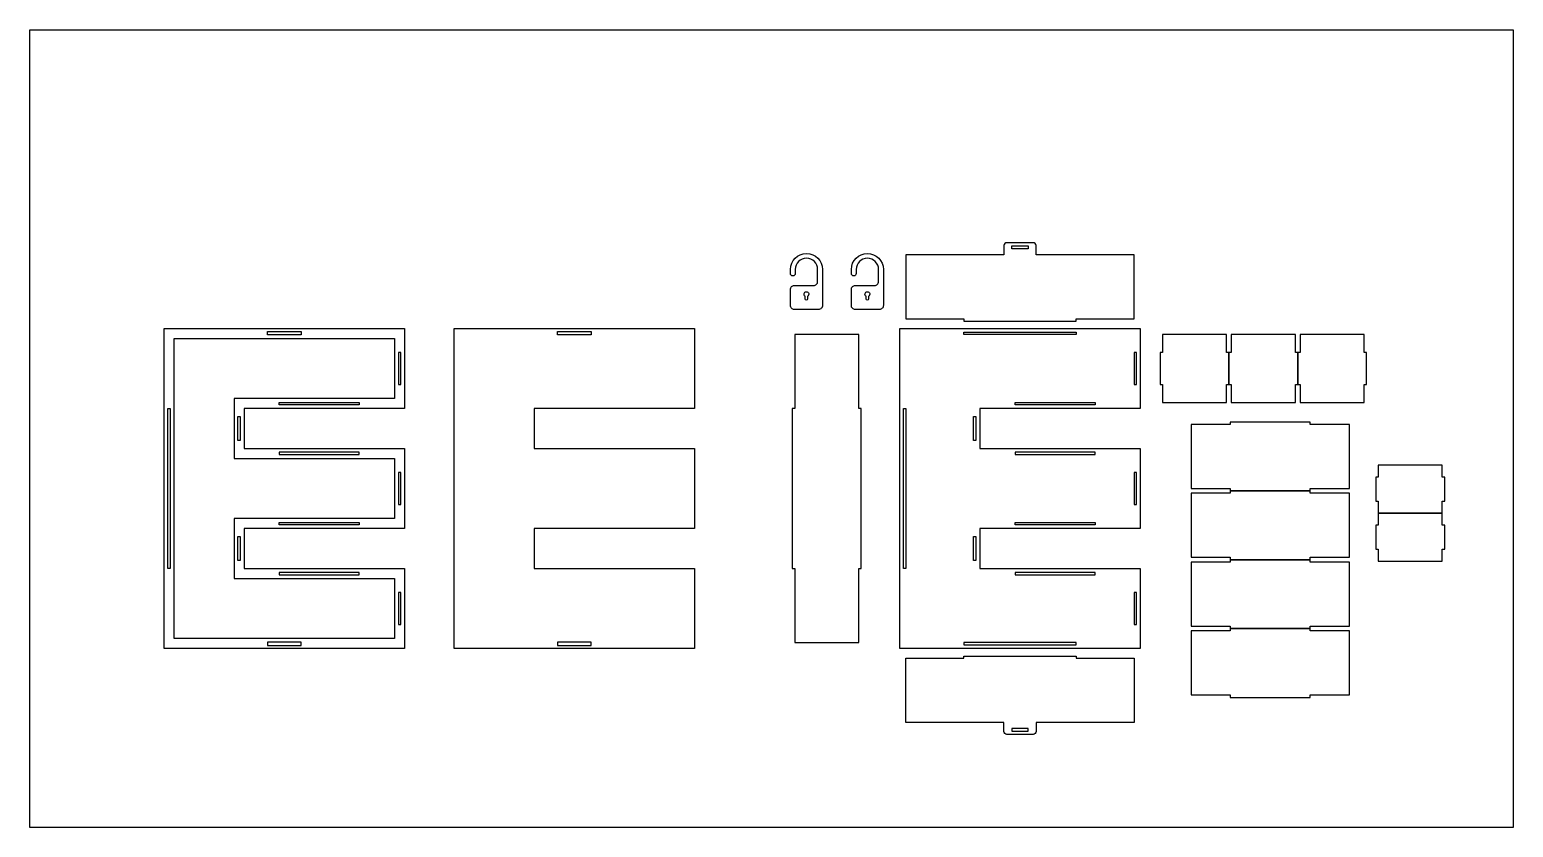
# Model space of a CAD drawing. Header units: millimetres. Extents: x 3556 to 5410, y 424 to 1420.
import ezdxf

# ---------------------------------------------------------------- set-up
doc = ezdxf.new("R2010")
doc.units = ezdxf.units.MM

msp = doc.modelspace()

# ---------------------------------------------------------------- linework, layer by layer
for points in [[(3556.5, 1420.2), (5410, 1420.2), (5410, 423.5), (3556.5, 423.5)], [(4783.7, 1150), (4803.7, 1150), (4803.7, 1146.5), (4783.7, 1146.5)], [(3824.6, 796.9), (3824.6, 746.9), (4024.6, 746.9), (4024.6, 646.9), (3724.6, 646.9), (3724.6, 1046.9), (4024.6, 1046.9), (4024.6, 946.9), (3824.6, 946.9), (3824.6, 896.9), (4024.6, 896.9), (4024.6, 796.9)], [(3853.6, 1042.9), (3895.6, 1042.9), (3895.6, 1038.9), (3853.6, 1038.9)], [(4186.9, 796.9), (4186.9, 746.9), (4386.9, 746.9), (4386.9, 646.9), (4086.9, 646.9), (4086.9, 1046.9), (4386.9, 1046.9), (4386.9, 946.9), (4186.9, 946.9), (4186.9, 896.9), (4386.9, 896.9), (4386.9, 796.9)], [(4215.9, 1042.9), (4257.9, 1042.9), (4257.9, 1038.9), (4215.9, 1038.9)], [(4512.2, 746.9), (4512.2, 654.4), (4592.2, 654.4), (4592.2, 746.9), (4595.2, 746.9), (4595.2, 946.9), (4592.2, 946.9), (4592.2, 1039.4), (4512.2, 1039.4), (4512.2, 946.9), (4509.2, 946.9), (4509.2, 746.9)], [(4743.7, 796.9), (4743.7, 746.9), (4943.7, 746.9), (4943.7, 646.9), (4643.7, 646.9), (4643.7, 1046.9), (4943.7, 1046.9), (4943.7, 946.9), (4743.7, 946.9), (4743.7, 896.9), (4943.7, 896.9), (4943.7, 796.9)], [(4723.7, 1042.4), (4863.7, 1042.4), (4863.7, 1039.4), (4723.7, 1039.4)], [(4971.7, 976.9), (4971.7, 954.4), (5051.7, 954.4), (5051.7, 976.9), (5054.7, 976.9), (5054.7, 1016.9), (5051.7, 1016.9), (5051.7, 1039.4), (4971.7, 1039.4), (4971.7, 1016.9), (4968.7, 1016.9), (4968.7, 976.9)], [(5057.7, 976.9), (5057.7, 954.4), (5137.7, 954.4), (5137.7, 976.9), (5140.7, 976.9), (5140.7, 1016.9), (5137.7, 1016.9), (5137.7, 1039.4), (5057.7, 1039.4), (5057.7, 1016.9), (5054.7, 1016.9), (5054.7, 976.9)], [(5143.7, 976.9), (5143.7, 954.4), (5223.7, 954.4), (5223.7, 976.9), (5226.7, 976.9), (5226.7, 1016.9), (5223.7, 1016.9), (5223.7, 1039.4), (5143.7, 1039.4), (5143.7, 1016.9), (5140.7, 1016.9), (5140.7, 976.9)], [(3812.1, 809.4), (3812.1, 734.4), (4012.1, 734.4), (4012.1, 659.4), (3737.1, 659.4), (3737.1, 1034.4), (4012.1, 1034.4), (4012.1, 959.4), (3812.1, 959.4), (3812.1, 884.4), (4012.1, 884.4), (4012.1, 809.4)], [(4020.1, 1016.9), (4017.1, 1016.9), (4017.1, 976.9), (4020.1, 976.9)], [(4939.2, 1016.9), (4936.2, 1016.9), (4936.2, 976.9), (4939.2, 976.9)], [(3729.1, 946.9), (3732.1, 946.9), (3732.1, 746.9), (3729.1, 746.9)], [(3868.3, 954.4), (3968.3, 954.4), (3968.3, 951.4), (3868.3, 951.4)], [(4648.2, 946.9), (4651.2, 946.9), (4651.2, 746.9), (4648.2, 746.9)], [(4787.5, 954.4), (4887.5, 954.4), (4887.5, 951.4), (4787.5, 951.4)], [(3816.6, 936.9), (3819.6, 936.9), (3819.6, 906.9), (3816.6, 906.9)], [(4735.7, 936.9), (4738.7, 936.9), (4738.7, 906.9), (4735.7, 906.9)], [(5056.4, 846.9), (5056.4, 843.9), (5156.4, 843.9), (5156.4, 846.9), (5205.2, 846.9), (5205.2, 926.9), (5156.4, 926.9), (5156.4, 929.9), (5056.4, 929.9), (5056.4, 926.9), (5007.7, 926.9), (5007.7, 846.9)], [(3868.3, 889.4), (3968.3, 889.4), (3968.3, 892.4), (3868.3, 892.4)], [(4787.5, 889.4), (4887.5, 889.4), (4887.5, 892.4), (4787.5, 892.4)], [(5241.3, 861.2), (5238.3, 861.2), (5238.3, 831.2), (5241.3, 831.2), (5241.3, 816.2), (5321.3, 816.2), (5321.3, 831.2), (5324.3, 831.2), (5324.3, 861.2), (5321.3, 861.2), (5321.3, 876.2), (5241.3, 876.2)], [(4020.1, 866.9), (4017.1, 866.9), (4017.1, 826.9), (4020.1, 826.9)], [(4939.2, 866.9), (4936.2, 866.9), (4936.2, 826.9), (4939.2, 826.9)], [(5056.4, 760.9), (5056.4, 757.9), (5156.4, 757.9), (5156.4, 760.9), (5205.2, 760.9), (5205.2, 840.9), (5156.4, 840.9), (5156.4, 843.9), (5056.4, 843.9), (5056.4, 840.9), (5007.7, 840.9), (5007.7, 760.9)], [(5241.3, 801.2), (5238.3, 801.2), (5238.3, 771.2), (5241.3, 771.2), (5241.3, 756.2), (5321.3, 756.2), (5321.3, 771.2), (5324.3, 771.2), (5324.3, 801.2), (5321.3, 801.2), (5321.3, 816.2), (5241.3, 816.2)], [(3868.3, 804.4), (3968.3, 804.4), (3968.3, 801.4), (3868.3, 801.4)], [(4787.5, 804.4), (4887.5, 804.4), (4887.5, 801.4), (4787.5, 801.4)], [(3816.6, 786.9), (3819.6, 786.9), (3819.6, 756.9), (3816.6, 756.9)], [(4735.7, 786.9), (4738.7, 786.9), (4738.7, 756.9), (4735.7, 756.9)], [(3868.3, 738.9), (3968.3, 738.9), (3968.3, 741.9), (3868.3, 741.9)], [(4787.5, 738.9), (4887.5, 738.9), (4887.5, 741.9), (4787.5, 741.9)], [(5056.4, 674.9), (5056.4, 671.9), (5156.4, 671.9), (5156.4, 674.9), (5205.2, 674.9), (5205.2, 754.9), (5156.4, 754.9), (5156.4, 757.9), (5056.4, 757.9), (5056.4, 754.9), (5007.7, 754.9), (5007.7, 674.9)], [(4020.1, 716.9), (4017.1, 716.9), (4017.1, 676.9), (4020.1, 676.9)], [(4939.2, 716.9), (4936.2, 716.9), (4936.2, 676.9), (4939.2, 676.9)], [(5056.4, 588.9), (5056.4, 585.9), (5156.4, 585.9), (5156.4, 588.9), (5205.2, 588.9), (5205.2, 668.9), (5156.4, 668.9), (5156.4, 671.9), (5056.4, 671.9), (5056.4, 668.9), (5007.7, 668.9), (5007.7, 588.9)], [(3853.6, 650.9), (3895.6, 650.9), (3895.6, 654.9), (3853.6, 654.9)], [(4215.9, 650.9), (4257.9, 650.9), (4257.9, 654.9), (4215.9, 654.9)], [(4723.7, 651.4), (4863.7, 651.4), (4863.7, 654.4), (4723.7, 654.4)], [(4783.7, 543.7), (4803.7, 543.7), (4803.7, 547.2), (4783.7, 547.2)]]:
    msp.add_lwpolyline(points, close=True)
for points in [[(4810.2, 1154), (4777.2, 1154, 0.414214), (4773.7, 1150.5), (4773.7, 1139), (4651.2, 1139), (4651.2, 1059), (4723.7, 1059), (4723.7, 1056), (4863.7, 1056), (4863.7, 1059), (4936.2, 1059), (4936.2, 1139), (4813.7, 1139), (4813.7, 1150.5, 0.414214)], [(4506.9, 1115.6), (4506.9, 1120.6, -1), (4546.9, 1120.6), (4546.9, 1100.6), (4546.9, 1075.6, -0.414214), (4541.9, 1070.6), (4511.9, 1070.6, -0.414214), (4506.9, 1075.6), (4506.9, 1095.6, -0.414214), (4511.9, 1100.6), (4535.9, 1100.6, 0.414214), (4540.9, 1105.6), (4540.9, 1120.6, 1), (4512.9, 1120.6), (4512.9, 1115.6, -1)], [(4583, 1115.6), (4583, 1120.6, -1), (4623, 1120.6), (4623, 1100.6), (4623, 1075.6, -0.414214), (4618, 1070.6), (4588, 1070.6, -0.414214), (4583, 1075.6), (4583, 1095.6, -0.414214), (4588, 1100.6), (4612, 1100.6, 0.414214), (4617, 1105.6), (4617, 1120.6, 1), (4589, 1120.6), (4589, 1115.6, -1)], [(4528.4, 1087.2), (4528.4, 1083.6, -1), (4525.4, 1083.6), (4525.4, 1087.2, -3.732051)], [(4604.5, 1087.2), (4604.5, 1083.6, -1), (4601.5, 1083.6), (4601.5, 1087.2, -3.732051)], [(4810.2, 539.7), (4777.2, 539.7, -0.414214), (4773.7, 543.2), (4773.7, 554.7), (4651.2, 554.7), (4651.2, 634.7), (4723.7, 634.7), (4723.7, 637.2), (4863.7, 637.2), (4863.7, 634.7), (4936.2, 634.7), (4936.2, 554.7), (4813.7, 554.7), (4813.7, 543.2, -0.414214)]]:
    msp.add_lwpolyline(points, format="xyb", close=True)

doc.saveas('drawing.dxf')
